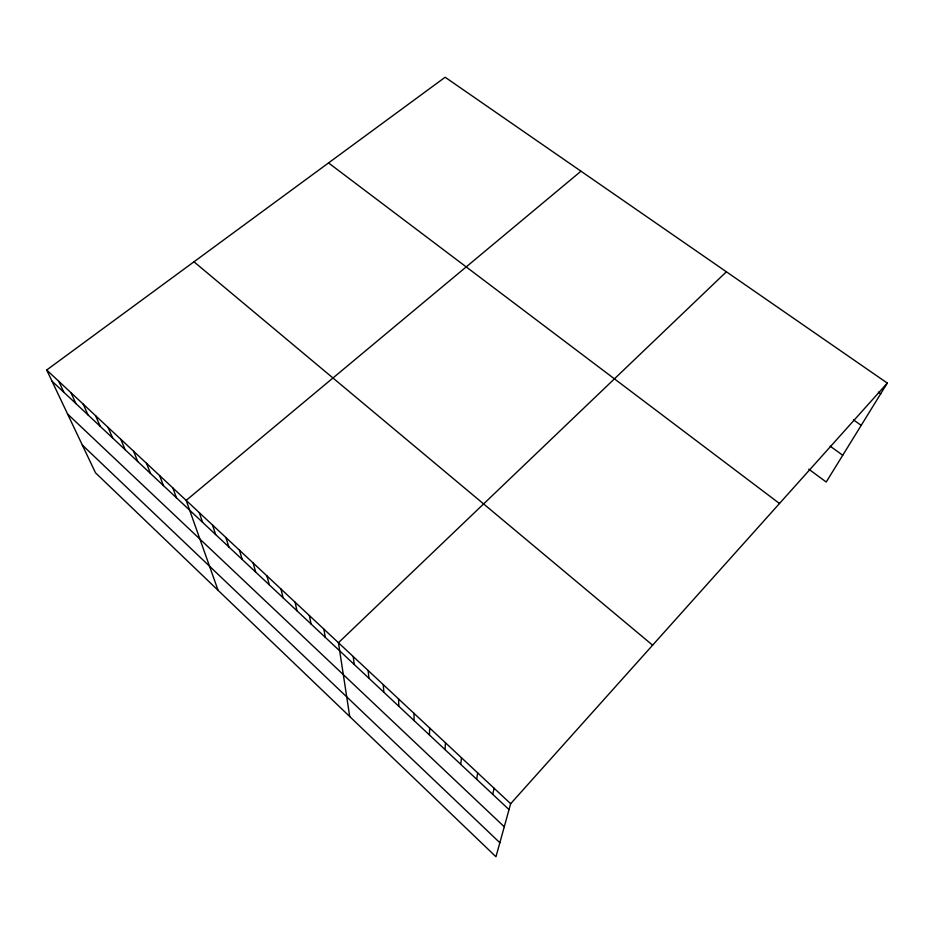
<?xml version="1.0" encoding="UTF-8"?>
<svg xmlns="http://www.w3.org/2000/svg" width="934" height="934" viewBox="0 0 934 934"><rect width="100%" height="100%" fill="white"/><g stroke="black" fill="none" stroke-linecap="round" stroke-linejoin="round"><path stroke-width="1.4" d="M429.43 734.976L429.663 728.006M444.981 749.558L445.483 742.799M460.719 764.304L461.489 757.766M476.632 779.225L477.683 772.897M492.732 794.32L494.074 788.214M887.3 383.092L510.653 803.719L495.966 856.758L95.49 472.791L46.7 370.004L445.144 77.242L887.3 383.092L826.216 482.014L808.786 469.172M726.395 271.782L338.447 642.732L349.725 716.553M580.983 171.202L186.181 500.391L218.077 590.323M878.38 392.152L880.704 393.763M853.454 419.868L861.195 425.367M830.174 446.172L842.737 455.267M328.523 162.925L779.481 503.496M193.968 261.8L652.609 645.184M46.7 370.004L510.653 803.719M51.977 381.13L509.018 809.591M67.587 414.019L504.267 826.765M82.332 445.063L499.853 842.725M58.725 381.247L63.862 392.268M70.879 392.607L75.864 403.523M83.161 404.083L87.994 414.894M95.56 415.688L100.242 426.371M108.099 427.41L112.617 437.976M120.766 439.249L125.121 449.698M133.574 451.215L137.753 461.548M146.51 463.311L150.526 473.515M159.597 475.546L163.427 485.61M172.813 487.898L176.468 497.834M199.281 512.649L202.585 522.316M212.532 525.036L215.649 534.563M225.923 537.552L228.842 546.939M239.466 550.208L242.186 559.443M253.137 562.992L255.671 572.087M266.972 575.928L269.296 584.859M280.959 588.992L283.072 597.772M295.086 602.208L296.989 610.824M309.376 615.564L311.069 624.017M323.829 629.072L325.301 637.362M353.215 656.544L354.231 664.483M368.159 670.519L368.93 678.259M383.279 684.645L383.804 692.199M398.561 698.936L398.841 706.302M414.019 713.389L414.042 720.558"/></g></svg>
